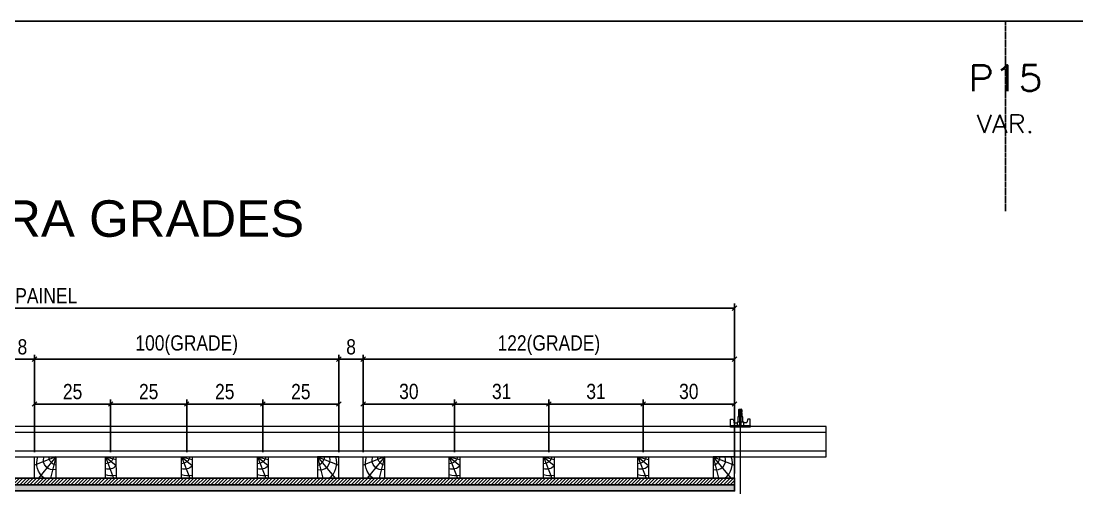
# Model space of a CAD drawing. Extents: x 14400 to 24104, y -21631 to 6985.
# Drawn here: x 22172 to 22866, y 2183 to 2489 of the extents above; entities that cross this region are included whole.
import ezdxf
from ezdxf.enums import TextEntityAlignment as Align

# ---------------------------------------------------------------- set-up
doc = ezdxf.new("R2010")
doc.units = 0
doc.linetypes.add('HIDDEN', pattern=[0.375, 0.25, -0.125])
for name, color, linetype in [('CHAPA', 1, 'Continuous'), ('COTA', 241, 'Continuous'), ('SARRAFO', 251, 'Continuous'), ('Texto de Titulo', 7, 'Continuous'), ('Texto Qtd Sarr', 242, 'Continuous'), ('TEXTO_GERAL', 7, 'Continuous')]:
    doc.layers.add(name, color=color, linetype=linetype)
for name, color, linetype, lineweight in [('Hachura', 251, 'Continuous', 9), ('Madeira', 126, 'Continuous', 18), ('Perfil Metálico', 224, 'Continuous', 18), ('Texto Seção', 7, 'Continuous', 15)]:
    doc.layers.add(name, color=color, linetype=linetype, lineweight=lineweight)
doc.styles.add('ARIAL', font='arial.ttf')
doc.styles.add('COTA TECNICA 2X', font='techl___.ttf', dxfattribs={"height": 10})
doc.styles.add('ROMANS', font='romans.shx')
doc.dimstyles.new('SECAO PILAR', dxfattribs={"dimtxt": 10, "dimasz": 3, "dimexe": 3, "dimexo": 3, "dimgap": 3, "dimtad": 1, "dimdec": 1, "dimlfac": 0.5, "dimzin": 12, "dimdsep": 46, "dimtxsty": 'COTA TECNICA 2X', "dimblk1": 'OBLIQUE', "dimblk2": 'OBLIQUE', "dimsah": 1, "dimcen": 0.9, "dimclrd": 256, "dimclre": 256, "dimclrt": 256, "dimadec": 1, "dimazin": 3, "dimtfac": 1, "dimtdec": 1, "dimtmove": 0, "dimatfit": 3, "dimfxl": 1, "dimtolj": 1, "dimtzin": 12, "dimarcsym": 0})

# ---------------------------------------------------------------- blocks, each defined once
blk = doc.blocks.new('PONTALETE')
at = {"layer": 'Madeira'}
for q in [(2.71, 7), (7, 5.76), (7, 1.74)]:
    blk.add_line((0, 0), q, dxfattribs=at)
blk.add_lwpolyline([(0, 0), (7, 0), (7, 7), (0, 7)], close=True, dxfattribs=at)
for centre, radius, start, end in [((2.04, 0.06), 6.23, 37.2818, 109.0913), ((1.09, 0.9), 3.19, 343.603, 109.9847), ((-0.21, -0.78), 3.09, 14.6322, 86.0383)]:
    blk.add_arc(centre, radius, start, end, dxfattribs=at)
blk = doc.blocks.new('MEIO PONTALETE')
at = {"layer": 'Madeira'}
for q in [(2.71, 7), (3.5, 2.88), (3.5, 0.87)]:
    blk.add_line((0, 0), q, dxfattribs=at)
blk.add_lwpolyline([(0, 0), (3.5, 0), (3.5, 7), (0, 7)], close=True, dxfattribs=at)
for centre, radius, start, end in [((2.04, 0.06), 6.23, 76.4499, 109.0913), ((1.09, 0.9), 3.19, 40.9063, 109.9847), ((-0.21, -0.78), 3.09, 14.6322, 86.0383)]:
    blk.add_arc(centre, radius, start, end, dxfattribs=at)
blk = doc.blocks.new('_Oblique')
at = {"color": 0, "linetype": 'ByBlock', "lineweight": -2}
blk.add_line((-0.5, -0.5), (0.5, 0.5), dxfattribs=at)
blk = doc.blocks.new('*D1692')
at = {"layer": 'COTA', "lineweight": -2, "transparency": 16777216}
for p, q in [((22580.46, 2206.07), (22580.46, 2240.78)), ((22640.46, 2237.78), (22580.46, 2237.78)), ((22640.46, 2206.08), (22640.46, 2240.78))]:
    blk.add_line(p, q, dxfattribs=at)
at = {"layer": 'Defpoints', "color": 0, "transparency": 16777216}
for p in [(22580.46, 2237.78), (22580.46, 2203.07), (22640.46, 2203.08)]:
    blk.add_point(p, dxfattribs=at)
at = {"layer": 'COTA', "lineweight": -2, "transparency": 16777216, "xscale": 3, "yscale": 3, "zscale": 3, "rotation": 180}
blk.add_blockref('_Oblique', (22580.46, 2237.78), dxfattribs=at)
at = {"layer": 'COTA', "lineweight": -2, "transparency": 16777216, "xscale": 3, "yscale": 3, "zscale": 3}
blk.add_blockref('_Oblique', (22640.46, 2237.78), dxfattribs=at)
at = {"layer": 'COTA', "transparency": 16777216, "insert": (22610.46, 2246), "char_height": 10, "attachment_point": 5, "style": 'COTA TECNICA 2X'}
blk.add_mtext('\\A1;30', dxfattribs=at)
blk = doc.blocks.new('*D1693')
at = {"layer": 'COTA', "lineweight": -2, "transparency": 16777216}
for p, q in [((22396.47, 2206.06), (22396.47, 2270.2)), ((22640.46, 2206.08), (22640.46, 2270.2)), ((22396.47, 2267.2), (22640.46, 2267.2))]:
    blk.add_line(p, q, dxfattribs=at)
at = {"layer": 'Defpoints', "color": 0, "transparency": 16777216}
for p in [(22640.46, 2267.2), (22396.47, 2203.06), (22640.46, 2203.08)]:
    blk.add_point(p, dxfattribs=at)
at = {"layer": 'COTA', "lineweight": -2, "transparency": 16777216, "xscale": 3, "yscale": 3, "zscale": 3, "rotation": 180}
blk.add_blockref('_Oblique', (22396.47, 2267.2), dxfattribs=at)
at = {"layer": 'COTA', "lineweight": -2, "transparency": 16777216, "xscale": 3, "yscale": 3, "zscale": 3}
blk.add_blockref('_Oblique', (22640.46, 2267.2), dxfattribs=at)
at = {"layer": 'COTA', "transparency": 16777216, "insert": (22518.47, 2276.42), "char_height": 10, "attachment_point": 5, "style": 'COTA TECNICA 2X'}
blk.add_mtext('\\A1;122(GRADE)', dxfattribs=at)
blk = doc.blocks.new('*D1694')
at = {"layer": 'COTA', "lineweight": -2, "transparency": 16777216}
for p, q in [((22518.46, 2206.07), (22518.46, 2240.78)), ((22580.46, 2237.78), (22518.46, 2237.78)), ((22580.46, 2206.07), (22580.46, 2240.78))]:
    blk.add_line(p, q, dxfattribs=at)
at = {"layer": 'Defpoints', "color": 0, "transparency": 16777216}
for p in [(22518.46, 2237.78), (22518.46, 2203.07), (22580.46, 2203.07)]:
    blk.add_point(p, dxfattribs=at)
at = {"layer": 'COTA', "lineweight": -2, "transparency": 16777216, "xscale": 3, "yscale": 3, "zscale": 3, "rotation": 180}
blk.add_blockref('_Oblique', (22518.46, 2237.78), dxfattribs=at)
at = {"layer": 'COTA', "lineweight": -2, "transparency": 16777216, "xscale": 3, "yscale": 3, "zscale": 3}
blk.add_blockref('_Oblique', (22580.46, 2237.78), dxfattribs=at)
at = {"layer": 'COTA', "transparency": 16777216, "insert": (22549.46, 2246), "char_height": 10, "attachment_point": 5, "style": 'COTA TECNICA 2X'}
blk.add_mtext('\\A1;31', dxfattribs=at)
blk = doc.blocks.new('*D1695')
at = {"layer": 'COTA', "lineweight": -2, "transparency": 16777216}
for p, q in [((22456.46, 2206.07), (22456.46, 2240.78)), ((22518.46, 2237.78), (22456.46, 2237.78)), ((22518.46, 2206.07), (22518.46, 2240.78))]:
    blk.add_line(p, q, dxfattribs=at)
at = {"layer": 'Defpoints', "color": 0, "transparency": 16777216}
for p in [(22456.46, 2237.78), (22456.46, 2203.07), (22518.46, 2203.07)]:
    blk.add_point(p, dxfattribs=at)
at = {"layer": 'COTA', "lineweight": -2, "transparency": 16777216, "xscale": 3, "yscale": 3, "zscale": 3, "rotation": 180}
blk.add_blockref('_Oblique', (22456.46, 2237.78), dxfattribs=at)
at = {"layer": 'COTA', "lineweight": -2, "transparency": 16777216, "xscale": 3, "yscale": 3, "zscale": 3}
blk.add_blockref('_Oblique', (22518.46, 2237.78), dxfattribs=at)
at = {"layer": 'COTA', "transparency": 16777216, "insert": (22487.46, 2246), "char_height": 10, "attachment_point": 5, "style": 'COTA TECNICA 2X'}
blk.add_mtext('\\A1;31', dxfattribs=at)
blk = doc.blocks.new('*D1696')
at = {"layer": 'COTA', "lineweight": -2, "transparency": 16777216}
for p, q in [((22396.47, 2206.07), (22396.47, 2240.78)), ((22456.46, 2237.78), (22396.47, 2237.78)), ((22456.46, 2206.07), (22456.46, 2240.78))]:
    blk.add_line(p, q, dxfattribs=at)
at = {"layer": 'Defpoints', "color": 0, "transparency": 16777216}
for p in [(22396.47, 2237.78), (22396.47, 2203.07), (22456.46, 2203.07)]:
    blk.add_point(p, dxfattribs=at)
at = {"layer": 'COTA', "lineweight": -2, "transparency": 16777216, "xscale": 3, "yscale": 3, "zscale": 3, "rotation": 180}
blk.add_blockref('_Oblique', (22396.47, 2237.78), dxfattribs=at)
at = {"layer": 'COTA', "lineweight": -2, "transparency": 16777216, "xscale": 3, "yscale": 3, "zscale": 3}
blk.add_blockref('_Oblique', (22456.46, 2237.78), dxfattribs=at)
at = {"layer": 'COTA', "transparency": 16777216, "insert": (22426.47, 2246), "char_height": 10, "attachment_point": 5, "style": 'COTA TECNICA 2X'}
blk.add_mtext('\\A1;30', dxfattribs=at)
blk = doc.blocks.new('*D1702')
at = {"layer": 'COTA', "lineweight": -2, "transparency": 16777216}
for p, q in [((22330.46, 2206.07), (22330.46, 2240.78)), ((22380.46, 2237.78), (22330.46, 2237.78)), ((22380.46, 2206.08), (22380.46, 2240.78))]:
    blk.add_line(p, q, dxfattribs=at)
at = {"layer": 'Defpoints', "color": 0, "transparency": 16777216}
for p in [(22330.46, 2237.78), (22330.46, 2203.07), (22380.46, 2203.08)]:
    blk.add_point(p, dxfattribs=at)
at = {"layer": 'COTA', "lineweight": -2, "transparency": 16777216, "xscale": 3, "yscale": 3, "zscale": 3, "rotation": 180}
blk.add_blockref('_Oblique', (22330.46, 2237.78), dxfattribs=at)
at = {"layer": 'COTA', "lineweight": -2, "transparency": 16777216, "xscale": 3, "yscale": 3, "zscale": 3}
blk.add_blockref('_Oblique', (22380.46, 2237.78), dxfattribs=at)
at = {"layer": 'COTA', "transparency": 16777216, "insert": (22355.46, 2245.89), "char_height": 10, "attachment_point": 5, "style": 'COTA TECNICA 2X'}
blk.add_mtext('\\A1;25', dxfattribs=at)
blk = doc.blocks.new('*D1703')
at = {"layer": 'COTA', "lineweight": -2, "transparency": 16777216}
for p, q in [((22180.47, 2206.06), (22180.47, 2270.2)), ((22380.46, 2206.08), (22380.46, 2270.2)), ((22180.47, 2267.2), (22380.46, 2267.2))]:
    blk.add_line(p, q, dxfattribs=at)
at = {"layer": 'Defpoints', "color": 0, "transparency": 16777216}
for p in [(22380.46, 2267.2), (22180.47, 2203.06), (22380.46, 2203.08)]:
    blk.add_point(p, dxfattribs=at)
at = {"layer": 'COTA', "lineweight": -2, "transparency": 16777216, "xscale": 3, "yscale": 3, "zscale": 3, "rotation": 180}
blk.add_blockref('_Oblique', (22180.47, 2267.2), dxfattribs=at)
at = {"layer": 'COTA', "lineweight": -2, "transparency": 16777216, "xscale": 3, "yscale": 3, "zscale": 3}
blk.add_blockref('_Oblique', (22380.46, 2267.2), dxfattribs=at)
at = {"layer": 'COTA', "transparency": 16777216, "insert": (22280.47, 2276.42), "char_height": 10, "attachment_point": 5, "style": 'COTA TECNICA 2X'}
blk.add_mtext('\\A1;100(GRADE)', dxfattribs=at)
blk = doc.blocks.new('*D1704')
at = {"layer": 'COTA', "lineweight": -2, "transparency": 16777216}
for p, q in [((22280.46, 2206.07), (22280.46, 2240.78)), ((22330.46, 2237.78), (22280.46, 2237.78)), ((22330.46, 2206.07), (22330.46, 2240.78))]:
    blk.add_line(p, q, dxfattribs=at)
at = {"layer": 'Defpoints', "color": 0, "transparency": 16777216}
for p in [(22280.46, 2237.78), (22280.46, 2203.07), (22330.46, 2203.07)]:
    blk.add_point(p, dxfattribs=at)
at = {"layer": 'COTA', "lineweight": -2, "transparency": 16777216, "xscale": 3, "yscale": 3, "zscale": 3, "rotation": 180}
blk.add_blockref('_Oblique', (22280.46, 2237.78), dxfattribs=at)
at = {"layer": 'COTA', "lineweight": -2, "transparency": 16777216, "xscale": 3, "yscale": 3, "zscale": 3}
blk.add_blockref('_Oblique', (22330.46, 2237.78), dxfattribs=at)
at = {"layer": 'COTA', "transparency": 16777216, "insert": (22305.46, 2245.89), "char_height": 10, "attachment_point": 5, "style": 'COTA TECNICA 2X'}
blk.add_mtext('\\A1;25', dxfattribs=at)
blk = doc.blocks.new('*D1705')
at = {"layer": 'COTA', "lineweight": -2, "transparency": 16777216}
for p, q in [((22230.46, 2206.07), (22230.46, 2240.78)), ((22280.46, 2237.78), (22230.46, 2237.78)), ((22280.46, 2206.07), (22280.46, 2240.78))]:
    blk.add_line(p, q, dxfattribs=at)
at = {"layer": 'Defpoints', "color": 0, "transparency": 16777216}
for p in [(22230.46, 2237.78), (22230.46, 2203.07), (22280.46, 2203.07)]:
    blk.add_point(p, dxfattribs=at)
at = {"layer": 'COTA', "lineweight": -2, "transparency": 16777216, "xscale": 3, "yscale": 3, "zscale": 3, "rotation": 180}
blk.add_blockref('_Oblique', (22230.46, 2237.78), dxfattribs=at)
at = {"layer": 'COTA', "lineweight": -2, "transparency": 16777216, "xscale": 3, "yscale": 3, "zscale": 3}
blk.add_blockref('_Oblique', (22280.46, 2237.78), dxfattribs=at)
at = {"layer": 'COTA', "transparency": 16777216, "insert": (22255.46, 2245.89), "char_height": 10, "attachment_point": 5, "style": 'COTA TECNICA 2X'}
blk.add_mtext('\\A1;25', dxfattribs=at)
blk = doc.blocks.new('*D1706')
at = {"layer": 'COTA', "lineweight": -2, "transparency": 16777216}
for p, q in [((22180.47, 2206.07), (22180.47, 2240.78)), ((22230.46, 2237.78), (22180.47, 2237.78)), ((22230.46, 2206.07), (22230.46, 2240.78))]:
    blk.add_line(p, q, dxfattribs=at)
at = {"layer": 'Defpoints', "color": 0, "transparency": 16777216}
for p in [(22180.47, 2237.78), (22180.47, 2203.07), (22230.46, 2203.07)]:
    blk.add_point(p, dxfattribs=at)
at = {"layer": 'COTA', "lineweight": -2, "transparency": 16777216, "xscale": 3, "yscale": 3, "zscale": 3, "rotation": 180}
blk.add_blockref('_Oblique', (22180.47, 2237.78), dxfattribs=at)
at = {"layer": 'COTA', "lineweight": -2, "transparency": 16777216, "xscale": 3, "yscale": 3, "zscale": 3}
blk.add_blockref('_Oblique', (22230.46, 2237.78), dxfattribs=at)
at = {"layer": 'COTA', "transparency": 16777216, "insert": (22205.47, 2245.89), "char_height": 10, "attachment_point": 5, "style": 'COTA TECNICA 2X'}
blk.add_mtext('\\A1;25', dxfattribs=at)
blk = doc.blocks.new('*D1708')
at = {"layer": 'COTA', "lineweight": -2, "transparency": 16777216}
for p, q in [((22164.48, 2206.07), (22164.48, 2270.2)), ((22180.49, 2206.09), (22180.49, 2270.2)), ((22164.48, 2267.2), (22180.49, 2267.2))]:
    blk.add_line(p, q, dxfattribs=at)
at = {"layer": 'Defpoints', "color": 0, "transparency": 16777216}
for p in [(22180.49, 2267.2), (22164.48, 2203.07), (22180.49, 2203.09)]:
    blk.add_point(p, dxfattribs=at)
at = {"layer": 'COTA', "lineweight": -2, "transparency": 16777216, "xscale": 3, "yscale": 3, "zscale": 3, "rotation": 180}
blk.add_blockref('_Oblique', (22164.48, 2267.2), dxfattribs=at)
at = {"layer": 'COTA', "lineweight": -2, "transparency": 16777216, "xscale": 3, "yscale": 3, "zscale": 3}
blk.add_blockref('_Oblique', (22180.49, 2267.2), dxfattribs=at)
at = {"layer": 'COTA', "transparency": 16777216, "insert": (22172.48, 2275.3), "char_height": 10, "attachment_point": 5, "style": 'COTA TECNICA 2X'}
blk.add_mtext('\\A1;8', dxfattribs=at)
blk = doc.blocks.new('*D1709')
at = {"layer": 'COTA', "lineweight": -2, "transparency": 16777216}
for p, q in [((22380.48, 2206.07), (22380.48, 2270.2)), ((22396.49, 2206.06), (22396.49, 2270.2)), ((22380.48, 2267.2), (22396.49, 2267.2))]:
    blk.add_line(p, q, dxfattribs=at)
at = {"layer": 'Defpoints', "color": 0, "transparency": 16777216}
for p in [(22396.49, 2267.2), (22380.48, 2203.07), (22396.49, 2203.06)]:
    blk.add_point(p, dxfattribs=at)
at = {"layer": 'COTA', "lineweight": -2, "transparency": 16777216, "xscale": 3, "yscale": 3, "zscale": 3, "rotation": 180}
blk.add_blockref('_Oblique', (22380.48, 2267.2), dxfattribs=at)
at = {"layer": 'COTA', "lineweight": -2, "transparency": 16777216, "xscale": 3, "yscale": 3, "zscale": 3}
blk.add_blockref('_Oblique', (22396.49, 2267.2), dxfattribs=at)
at = {"layer": 'COTA', "transparency": 16777216, "insert": (22388.49, 2275.3), "char_height": 10, "attachment_point": 5, "style": 'COTA TECNICA 2X'}
blk.add_mtext('\\A1;8', dxfattribs=at)
blk = doc.blocks.new('*D1814')
at = {"layer": 'COTA', "lineweight": -2, "transparency": 16777216}
for p, q in [((21706.5, 2192.06), (21706.5, 2303.79)), ((22640.5, 2192.06), (22640.5, 2303.79)), ((21706.5, 2300.79), (22640.5, 2300.79))]:
    blk.add_line(p, q, dxfattribs=at)
at = {"layer": 'Defpoints', "color": 0, "transparency": 16777216}
for p in [(22640.5, 2300.79), (21706.5, 2189.06), (22640.5, 2189.06)]:
    blk.add_point(p, dxfattribs=at)
at = {"layer": 'COTA', "lineweight": -2, "transparency": 16777216, "xscale": 3, "yscale": 3, "zscale": 3, "rotation": 180}
blk.add_blockref('_Oblique', (21706.5, 2300.79), dxfattribs=at)
at = {"layer": 'COTA', "lineweight": -2, "transparency": 16777216, "xscale": 3, "yscale": 3, "zscale": 3}
blk.add_blockref('_Oblique', (22640.5, 2300.79), dxfattribs=at)
at = {"layer": 'COTA', "transparency": 16777216, "insert": (22173.5, 2308.89), "char_height": 10, "attachment_point": 5, "style": 'COTA TECNICA 2X'}
blk.add_mtext('\\A1;467 - PAINEL', dxfattribs=at)
blk = doc.blocks.new('C')
at = {"layer": 'Hachura', "color": 0}
for p, q in [((0, 3.22), (0, -3.22)), ((0.45, 3.22), (0, 3.22)), ((0.46, 3.16), (0, 3.16)), ((0.46, 3.05), (0, 3.05)), ((0.46, 2.88), (0, 2.88)), ((0, 2.75), (0, -1.16)), ((0.46, 2.65), (0, 2.65)), ((0.46, 2.23), (0, 2.23)), ((0.46, 1.51), (0, 1.51)), ((0.39, 0.49), (0.17, 0.49)), ((0.45, -3.23), (0.45, 3.22)), ((0.45, 3.22), (2.58, 3.22)), ((1.74, 0.97), (0.45, 0.97)), ((1.45, 0.1), (0.45, 0.1)), ((1.35, 1.94), (1.35, 0.96)), ((2.58, 2.39), (1.47, 2.09)), ((1.74, -0.97), (1.74, 0.97)), ((1.74, 0.97), (1.74, 0.84)), ((1.74, 0.97), (1.74, 0.84)), ((1.74, 0.84), (3.35, 0.84)), ((3.35, 0.45), (1.74, 0.45)), ((2.58, 3.22), (2.58, 2.39)), ((3.32, 0.84), (3.32, -0.84)), ((3.35, 0.84), (3.35, -0.84)), ((3.68, 0.45), (3.35, 0.45)), ((3.84, -0.52), (3.35, 0.45)), ((3.35, 0.06), (3.67, -0.57)), ((3.68, 0.45), (4.16, -0.52)), ((3.72, 0.5), (4.25, -0.57)), ((4.37, -0.55), (3.83, 0.53)), ((4.15, 0.45), (3.93, 0.45)), ((4.42, -0.52), (3.93, 0.45)), ((4.15, 0.45), (4.26, 0.45)), ((4.26, 0.45), (4.74, -0.52)), ((4.3, 0.5), (4.83, -0.57)), ((4.95, -0.55), (4.41, 0.53)), ((4.51, 0.45), (4.84, 0.45)), ((5, -0.52), (4.51, 0.45)), ((4.84, 0.45), (5.32, -0.52)), ((4.88, 0.5), (5.41, -0.57)), ((5.53, -0.55), (4.99, 0.53)), ((5.58, -0.52), (5.09, 0.45)), ((5.42, 0.45), (5.09, 0.45)), ((5.58, -0.52), (5.09, 0.45)), ((5.42, 0.45), (5.74, -0.19)), ((5.46, 0.5), (5.74, -0.07)), ((5.74, 0.19), (5.57, 0.53)), ((5.74, 0.32), (5.68, 0.45)), ((5.68, 0.45), (5.74, 0.45)), ((5.74, 0.45), (5.9, 0.29)), ((5.74, 0.45), (5.74, -0.52)), ((5.9, -0.36), (5.9, 0.29)), ((0.45, 0), (0, 0)), ((0.46, -1.52), (0, -1.52)), ((0.46, -2.23), (0, -2.23)), ((0.46, -2.65), (0, -2.65)), ((0.46, -2.88), (0, -2.88)), ((0.46, -3.05), (0, -3.05)), ((0.46, -3.16), (0, -3.16)), ((0, -3.22), (2.57, -3.22)), ((0.08, -0.48), (0.29, -0.48)), ((0.29, -0.48), (0.4, -0.48)), ((0.45, 0), (0.45, -0.97)), ((0.45, -0.16), (1.45, -0.16)), ((0.45, -0.65), (0.45, -0.32)), ((0.45, -3.23), (0.45, -0.65)), ((0.45, -0.97), (1.74, -0.97)), ((1.35, -1.94), (1.35, -0.97)), ((2.58, -2.39), (1.47, -2.1)), ((3.35, -0.32), (1.74, -0.32)), ((3.35, -0.84), (1.74, -0.84)), ((2.58, -3.23), (2.58, -2.39)), ((3.35, -0.07), (3.58, -0.52)), ((3.35, -0.52), (3.58, -0.52)), ((3.84, -0.52), (4.16, -0.52)), ((4.42, -0.52), (4.74, -0.52)), ((4.63, -0.52), (4.74, -0.52)), ((5, -0.52), (5.32, -0.52)), ((5.58, -0.52), (5.74, -0.52)), ((5.74, -0.52), (5.9, -0.36)), ((5.74, -0.52), (5.74, -0.52))]:
    blk.add_line(p, q, dxfattribs=at)
for centre, radius, start, end in [((1.52, 1.94), 0.161, 104.7436, 180), ((1.44, -0.03), 0.129, 272.695, 87.305), ((3.81, 0.39), 0.143, 25.5688, 154.4312), ((4.39, 0.39), 0.143, 25.5688, 154.4312), ((4.97, 0.39), 0.143, 25.5688, 154.4312), ((5.55, 0.39), 0.143, 25.5688, 154.4312), ((0.17, -0.37), 0.174, 221.744, 317.8592), ((1.52, -1.94), 0.161, 180, 255.2564), ((3.71, -0.4), 0.174, 222.1408, 318.256), ((4.29, -0.4), 0.174, 222.1408, 318.256), ((4.87, -0.4), 0.174, 222.1408, 318.256), ((5.45, -0.4), 0.174, 222.1408, 318.256), ((5.61, -0.4), 0.174, 317.8592, 318.256)]:
    blk.add_arc(centre, radius, start, end, dxfattribs=at)
blk = doc.blocks.new('titulo1')
at = {"layer": 'Defpoints', "color": 252, "linetype": 'HIDDEN', "ltscale": 2}
blk.add_line((0, 0), (0, 125), dxfattribs=at)
at = {"layer": 'Defpoints', "style": 'ROMANS', "oblique": 15}
blk.add_attdef('FOLHA', text='', height=10, dxfattribs=at).set_placement((0, 15.58), align=Align.MIDDLE_CENTER)
at = {"layer": 'Texto Qtd Sarr', "color": 3, "style": 'ROMANS', "oblique": 15}
for tag, height, p in [('TITULO', 17, (0, 71.45)), ('SEÇÃO', 12, (0, 41.55))]:
    blk.add_attdef(tag, text='', height=height, dxfattribs=at).set_placement(p, align=Align.MIDDLE_CENTER)

msp = doc.modelspace()

# ---------------------------------------------------------------- hatches: boundary and pattern name
at = {"layer": 'Hachura'}
h = msp.add_hatch(dxfattribs=at)
h.set_pattern_fill('ANSI31', color=256, scale=0.5, angle=180, style=0)
h.set_pattern_definition([(225, (12610.5476, -20740.3486), (1.12253202, -1.12253202), [])])
h.paths.add_polyline_path([(22640.5, 2189.06), (22640.5, 2184.66), (21706.5, 2184.66), (21706.5, 2189.06)])
h = msp.add_hatch(color=256, dxfattribs=at)
h.dxf.hatch_style = 1
h.paths.add_polyline_path([(22640.5, 2180.66), (22640.5, 2184.66), (21706.5, 2184.66), (21706.5, 2180.66)])

# ---------------------------------------------------------------- linework, layer by layer
at = {"layer": 'CHAPA'}
msp.add_lwpolyline([(21706.5, 2184.66), (21706.5, 2180.66), (22640.5, 2180.66), (22640.5, 2184.66)], dxfattribs=at)
at = {"layer": 'COTA'}
msp.add_lwpolyline([(21532.94, 2489.45), (24104.17, 2489.45), (24104.17, 1091.66), (21532.94, 1091.66)], close=True, dxfattribs=at)
at = {"layer": 'Hachura'}
msp.add_line((22644.37, 2089.46), (22644.36, 2229.79), dxfattribs=at)
at = {"layer": 'Perfil Metálico'}
for points in [[(21661.06, 2223.08), (21661.06, 2203.08), (22700.67, 2203.08), (22700.67, 2223.08)], [(22700.67, 2207.08), (22700.67, 2219.08), (21661.06, 2219.08), (21661.06, 2207.08)]]:
    msp.add_lwpolyline(points, close=True, dxfattribs=at)
at = {"layer": 'SARRAFO'}
msp.add_lwpolyline([(21706.5, 2184.66), (22640.5, 2184.66), (22640.5, 2189.06), (21706.5, 2189.06)], close=True, dxfattribs=at)

# ---------------------------------------------------------------- block references
at = {"layer": 'Hachura', "linetype": 'Continuous', "xscale": -2, "yscale": 2, "zscale": 2, "rotation": 270}
msp.add_blockref('C', (22644.37, 2222.66), dxfattribs=at)
at = {"layer": 'Madeira'}
for name, p, xscale, yscale, zscale, rotation in [('PONTALETE', (22194.49, 2203.07), -2, 2, 2, 90.0629106968967), ('MEIO PONTALETE', (22226.99, 2203.07), -1.999999997962732, 1.999999997962732, 1.999999997962732, 180.0629106968967), ('MEIO PONTALETE', (22276.99, 2203.07), -1.999999997962732, 1.999999997962732, 1.999999997962732, 180.0629106968967), ('MEIO PONTALETE', (22326.99, 2203.07), -1.999999997962732, 1.999999997962732, 1.999999997962732, 180.0629106968967), ('PONTALETE', (22366.48, 2203.06), 2, 2, 2, 270.0629106968967), ('PONTALETE', (22410.49, 2203.07), -2, 2, 2, 90.0629106968967), ('MEIO PONTALETE', (22452.99, 2203.07), -1.999999997962732, 1.999999997962732, 1.999999997962732, 180.0629106968967), ('MEIO PONTALETE', (22514.99, 2203.07), -1.999999997962732, 1.999999997962732, 1.999999997962732, 180.0629106968967), ('MEIO PONTALETE', (22576.99, 2203.07), -1.999999997962732, 1.999999997962732, 1.999999997962732, 180.0629106968967), ('PONTALETE', (22626.49, 2203.06), 2, 2, 2, 270.0629106968967)]:
    msp.add_blockref(name, p, dxfattribs=dict(at, xscale=xscale, yscale=yscale, zscale=zscale, rotation=rotation))
at = {"layer": 'Texto Seção'}
ref = msp.add_blockref('titulo1', (22818.56, 2364.45), dxfattribs=at)
ref.add_attrib('TITULO', 'P15', dxfattribs={"layer": 'Texto de Titulo', "color": 7, "height": 17, "style": 'ROMANS', "width": 1.1}).set_placement((22818.56, 2451.95), align=Align.MIDDLE_CENTER)
ref.add_attrib('SEÇÃO', 'VAR.', dxfattribs={"layer": 'Texto de Titulo', "color": 7, "height": 12, "style": 'ROMANS', "width": 1.1}).set_placement((22818.56, 2421.95), align=Align.MIDDLE_CENTER)

# ---------------------------------------------------------------- texts
at = {"layer": 'TEXTO_GERAL', "style": 'ARIAL'}
msp.add_text('SEÇÃO PARA GRADES', height=23.9619, dxfattribs=at).set_placement((22173.5, 2359.68), align=Align.MIDDLE_CENTER)

# ---------------------------------------------------------------- dimensions: what is measured, and where the dimension line sits
at = {"layer": 'COTA'}
dim = msp.add_linear_dim(base=(22640.5, 2300.79), p1=(21706.5, 2189.06), p2=(22640.5, 2189.06), text='<> - PAINEL', dimstyle='SECAO PILAR', dxfattribs=at)
dim.commit()
dim.dimension.update_dxf_attribs({"geometry": '*D1814', "text_midpoint": (22173.5, 2308.89)})
for base, p1, p2, picture, middle in [((22380.46, 2267.2), (22180.47, 2203.06), (22380.46, 2203.08), '*D1703', (22280.47, 2276.42)), ((22640.46, 2267.2), (22396.47, 2203.06), (22640.46, 2203.08), '*D1693', (22518.47, 2276.42))]:
    dim = msp.add_linear_dim(base=base, p1=p1, p2=p2, angle=180, text='<>(GRADE)', dimstyle='SECAO PILAR', dxfattribs=at)
    dim.commit()
    dim.dimension.update_dxf_attribs({"geometry": picture, "text_midpoint": middle})
for base, p1, p2, picture, middle in [((22180.49, 2267.2), (22164.48, 2203.07), (22180.49, 2203.09), '*D1708', (22172.48, 2275.3)), ((22396.49, 2267.2), (22380.48, 2203.07), (22396.49, 2203.06), '*D1709', (22388.49, 2275.3))]:
    dim = msp.add_linear_dim(base=base, p1=p1, p2=p2, dimstyle='SECAO PILAR', dxfattribs=at)
    dim.commit()
    dim.dimension.update_dxf_attribs({"geometry": picture, "text_midpoint": middle})
for base, p1, p2, picture, middle in [((22180.47, 2237.78), (22230.46, 2203.07), (22180.47, 2203.07), '*D1706', (22205.47, 2245.89)), ((22230.46, 2237.78), (22280.46, 2203.07), (22230.46, 2203.07), '*D1705', (22255.46, 2245.89)), ((22280.46, 2237.78), (22330.46, 2203.07), (22280.46, 2203.07), '*D1704', (22305.46, 2245.89)), ((22330.46, 2237.78), (22380.46, 2203.08), (22330.46, 2203.07), '*D1702', (22355.46, 2245.89)), ((22396.47, 2237.78), (22456.46, 2203.07), (22396.47, 2203.07), '*D1696', (22426.47, 2246)), ((22456.46, 2237.78), (22518.46, 2203.07), (22456.46, 2203.07), '*D1695', (22487.46, 2246)), ((22518.46, 2237.78), (22580.46, 2203.07), (22518.46, 2203.07), '*D1694', (22549.46, 2246)), ((22580.46, 2237.78), (22640.46, 2203.08), (22580.46, 2203.07), '*D1692', (22610.46, 2246))]:
    dim = msp.add_linear_dim(base=base, p1=p1, p2=p2, angle=180, dimstyle='SECAO PILAR', dxfattribs=at)
    dim.commit()
    dim.dimension.update_dxf_attribs({"geometry": picture, "text_midpoint": middle})

doc.saveas('drawing.dxf')
